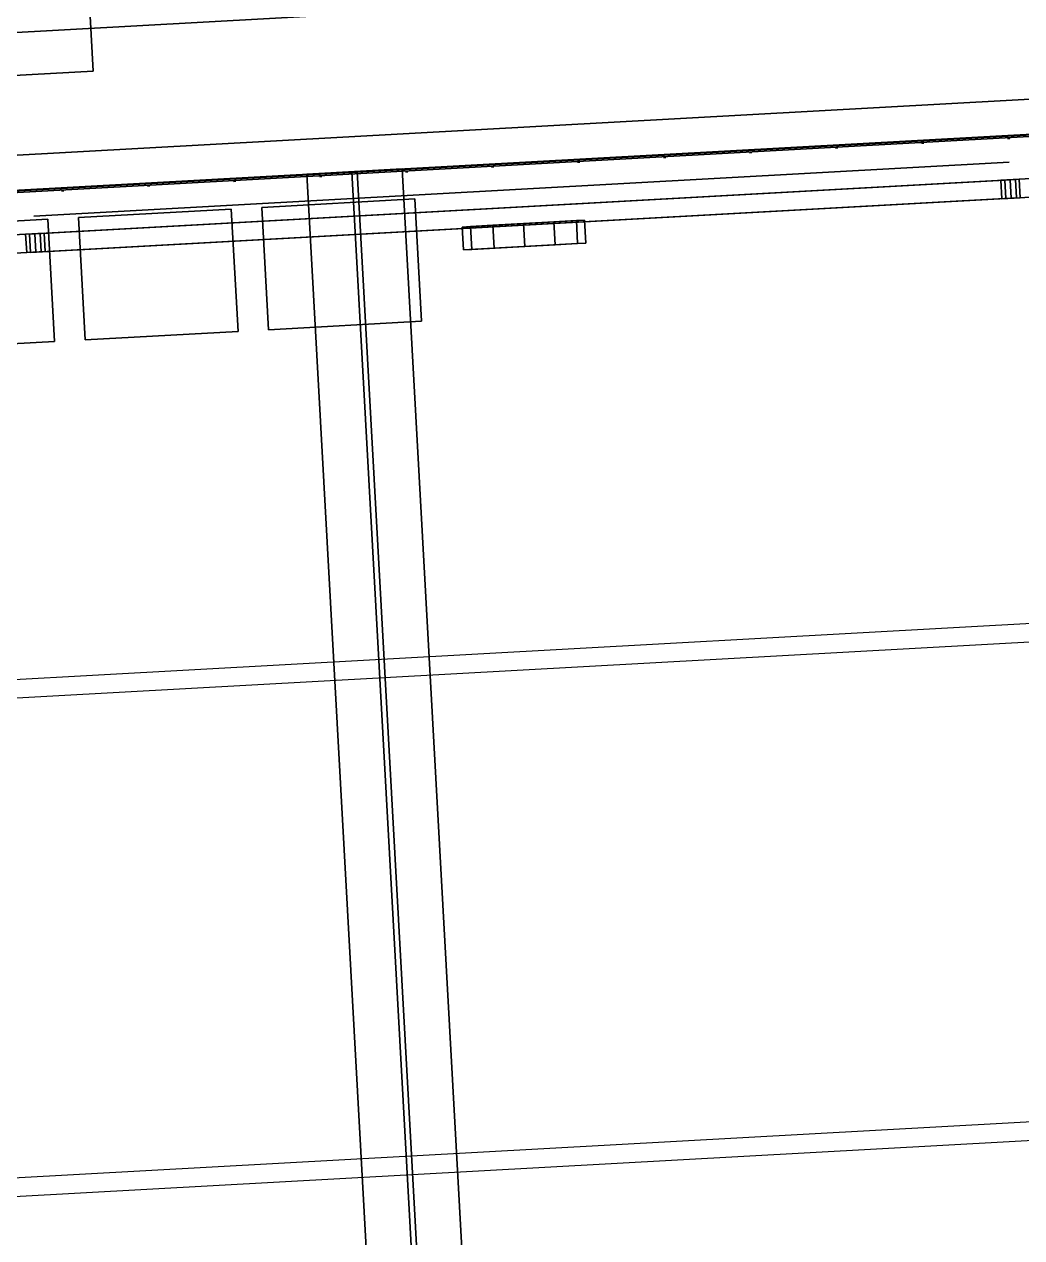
# Model space of a CAD drawing. Header units: millimetres. Extents: x -2005 to 6910, y -1718 to 7197.
# Drawn here: x 1012 to 2315, y 3895 to 5480 of the extents above; entities that cross this region are included whole.
import ezdxf

# ---------------------------------------------------------------- set-up
doc = ezdxf.new("R2010")
doc.units = ezdxf.units.MM
for name, color, linetype in [('allocated_RRU_N_2', 7, 'Continuous'), ('allocated_RRU_N_3', 7, 'Continuous'), ('allocated_RRU_N_4', 7, 'Continuous'), ('embedded_beam_6', 7, 'Continuous'), ('embedded_beam_7', 7, 'Continuous'), ('exposed_roof_member', 7, 'Continuous'), ('fourth_floor_steel_deck', 7, 'Continuous'), ('interior_brick_band_N', 7, 'Continuous'), ('interior_brick_joints_N', 7, 'Continuous'), ('roof_cable_tray', 7, 'Continuous'), ('roof_guard', 7, 'Continuous'), ('roof_parapet', 7, 'Continuous'), ('roof_slab', 7, 'Continuous'), ('S1_wall_plate', 7, 'Continuous'), ('tank_bosses_N', 7, 'Continuous'), ('tank_panels_N', 7, 'Continuous'), ('tank_ribs_N', 7, 'Continuous')]:
    doc.layers.add(name, color=color, linetype=linetype)

msp = doc.modelspace()

# ---------------------------------------------------------------- linework, layer by layer
at = {"layer": 'allocated_RRU_N_2'}
for points in [[(852.2, 5054.8, 20700), (843.4, 5214.5, 20700), (1043.1, 5225.6, 20700), (1051.9, 5065.8, 20700)], [(852.2, 5054.8, 21120), (1051.9, 5065.8, 21120), (1043.1, 5225.6, 21120), (843.4, 5214.5, 21120)], [(1043.1, 5225.6, 20700), (843.4, 5214.5, 20700), (843.4, 5214.5, 21120), (1043.1, 5225.6, 21120)], [(1051.9, 5065.8, 20700), (1043.1, 5225.6, 20700), (1043.1, 5225.6, 21120), (1051.9, 5065.8, 21120)], [(852.2, 5054.8, 20700), (1051.9, 5065.8, 20700), (1051.9, 5065.8, 21120), (852.2, 5054.8, 21120)]]:
    msp.add_3dface(points, dxfattribs=at)
at = {"layer": 'allocated_RRU_N_3'}
for points in [[(1091.9, 5068, 20700), (1083, 5227.8, 20700), (1282.7, 5238.8, 20700), (1291.6, 5079.1, 20700)], [(1091.9, 5068, 21120), (1291.6, 5079.1, 21120), (1282.7, 5238.8, 21120), (1083, 5227.8, 21120)], [(1282.7, 5238.8, 20700), (1083, 5227.8, 20700), (1083, 5227.8, 21120), (1282.7, 5238.8, 21120)], [(1291.6, 5079.1, 20700), (1282.7, 5238.8, 20700), (1282.7, 5238.8, 21120), (1291.6, 5079.1, 21120)], [(1083, 5227.8, 20700), (1091.9, 5068, 20700), (1091.9, 5068, 21120), (1083, 5227.8, 21120)], [(1091.9, 5068, 20700), (1291.6, 5079.1, 20700), (1291.6, 5079.1, 21120), (1091.9, 5068, 21120)]]:
    msp.add_3dface(points, dxfattribs=at)
at = {"layer": 'allocated_RRU_N_4'}
for points in [[(1331.5, 5081.3, 20700), (1322.7, 5241, 20700), (1522.4, 5252.1, 20700), (1531.2, 5092.3, 20700)], [(1331.5, 5081.3, 21120), (1531.2, 5092.3, 21120), (1522.4, 5252.1, 21120), (1322.7, 5241, 21120)], [(1522.4, 5252.1, 20700), (1322.7, 5241, 20700), (1322.7, 5241, 21120), (1522.4, 5252.1, 21120)], [(1531.2, 5092.3, 20700), (1522.4, 5252.1, 20700), (1522.4, 5252.1, 21120), (1531.2, 5092.3, 21120)], [(1322.7, 5241, 20700), (1331.5, 5081.3, 20700), (1331.5, 5081.3, 21120), (1322.7, 5241, 21120)], [(1331.5, 5081.3, 20700), (1531.2, 5092.3, 20700), (1531.2, 5092.3, 21120), (1331.5, 5081.3, 21120)]]:
    msp.add_3dface(points, dxfattribs=at)
at = {"layer": 'embedded_beam_6'}
msp.add_3dface([(-214.6, 3882.1, 24820), (4977.4, 4169.1, 24820), (4976.1, 4193.1, 24820), (-216, 3906, 24820)], dxfattribs=at)
at = {"layer": 'embedded_beam_7'}
msp.add_3dface([(-250.5, 4531.1, 24820), (4941.5, 4818.2, 24820), (4940.2, 4842.1, 24820), (-251.9, 4555, 24820)], dxfattribs=at)
at = {"layer": 'exposed_roof_member'}
for points in [[(1381.2, 5284.3, 24682), (1506, 5291.2, 24682), (1506, 5291.2, 24673), (1381.2, 5284.3, 24673)], [(1668.3, 92.2, 24682), (1793.1, 99.1, 24682), (1506, 5291.2, 24682), (1381.2, 5284.3, 24682)], [(1793.1, 99.1, 24673), (1668.3, 92.2, 24673), (1381.2, 5284.3, 24673), (1506, 5291.2, 24673)], [(1381.2, 5284.3, 24825), (1506, 5291.2, 24825), (1506, 5291.2, 24816), (1381.2, 5284.3, 24816)], [(1668.3, 92.2, 24825), (1793.1, 99.1, 24825), (1506, 5291.2, 24825), (1381.2, 5284.3, 24825)], [(1793.1, 99.1, 24816), (1668.3, 92.2, 24816), (1381.2, 5284.3, 24816), (1506, 5291.2, 24816)], [(1668.3, 92.2, 24673), (1668.3, 92.2, 24682), (1381.2, 5284.3, 24682), (1381.2, 5284.3, 24673)], [(1668.3, 92.2, 24816), (1668.3, 92.2, 24825), (1381.2, 5284.3, 24825), (1381.2, 5284.3, 24816)], [(1440.1, 5287.6, 24816), (1447.1, 5288, 24816), (1447.1, 5288, 24682), (1440.1, 5287.6, 24682)], [(1727.2, 95.5, 24816), (1734.2, 95.9, 24816), (1447.1, 5288, 24816), (1440.1, 5287.6, 24816)], [(1734.2, 95.9, 24682), (1727.2, 95.5, 24682), (1440.1, 5287.6, 24682), (1447.1, 5288, 24682)], [(1727.2, 95.5, 24682), (1727.2, 95.5, 24816), (1440.1, 5287.6, 24816), (1440.1, 5287.6, 24682)], [(1734.2, 95.9, 24816), (1734.2, 95.9, 24682), (1447.1, 5288, 24682), (1447.1, 5288, 24816)], [(1793.1, 99.1, 24682), (1793.1, 99.1, 24673), (1506, 5291.2, 24673), (1506, 5291.2, 24682)], [(1793.1, 99.1, 24825), (1793.1, 99.1, 24816), (1506, 5291.2, 24816), (1506, 5291.2, 24825)]]:
    msp.add_3dface(points, dxfattribs=at)
at = {"layer": 'fourth_floor_steel_deck'}
msp.add_3dface([(-193.2, 3494.7, 20725), (4998.8, 3781.7, 20725), (4905, 5479.1, 20725), (-287.1, 5192.1, 20725)], dxfattribs=at)
at = {"layer": 'interior_brick_band_N'}
msp.add_3dface([(-287, 5191.1, 24425), (4905, 5478.1, 24425), (4905, 5478.1, 24825), (-287, 5191.1, 24825)], dxfattribs=at)
at = {"layer": 'interior_brick_joints_N'}
for points in [[(-286.9, 5189.1, 24500), (4905.2, 5476.2, 24500), (4905.2, 5476.2, 24503), (-286.9, 5189.1, 24503)], [(-286.9, 5189.1, 24575), (4905.2, 5476.2, 24575), (4905.2, 5476.2, 24578), (-286.9, 5189.1, 24578)], [(-286.9, 5189.1, 24650), (4905.2, 5476.2, 24650), (4905.2, 5476.2, 24653), (-286.9, 5189.1, 24653)], [(-286.9, 5189.1, 24725), (4905.2, 5476.2, 24725), (4905.2, 5476.2, 24728), (-286.9, 5189.1, 24728)], [(-286.9, 5189.1, 24800), (4905.2, 5476.2, 24800), (4905.2, 5476.2, 24803), (-286.9, 5189.1, 24803)], [(2296.7, 5330.9, 24425), (2299.7, 5331.1, 24425), (2299.7, 5331.1, 24500), (2296.7, 5330.9, 24500)], [(2296.7, 5330.9, 24575), (2299.7, 5331.1, 24575), (2299.7, 5331.1, 24650), (2296.7, 5330.9, 24650)], [(2296.7, 5330.9, 24725), (2299.7, 5331.1, 24725), (2299.7, 5331.1, 24800), (2296.7, 5330.9, 24800)], [(1959.7, 5312.3, 24500), (1962.7, 5312.5, 24500), (1962.7, 5312.5, 24575), (1959.7, 5312.3, 24575)], [(1959.7, 5312.3, 24650), (1962.7, 5312.5, 24650), (1962.7, 5312.5, 24725), (1959.7, 5312.3, 24725)], [(1959.7, 5312.3, 24800), (1962.7, 5312.5, 24800), (1962.7, 5312.5, 24825), (1959.7, 5312.3, 24825)], [(2072, 5318.5, 24425), (2075, 5318.7, 24425), (2075, 5318.7, 24500), (2072, 5318.5, 24500)], [(2072, 5318.5, 24575), (2075, 5318.7, 24575), (2075, 5318.7, 24650), (2072, 5318.5, 24650)], [(2072, 5318.5, 24725), (2075, 5318.7, 24725), (2075, 5318.7, 24800), (2072, 5318.5, 24800)], [(2184.4, 5324.7, 24500), (2187.4, 5324.9, 24500), (2187.4, 5324.9, 24575), (2184.4, 5324.7, 24575)], [(2184.4, 5324.7, 24650), (2187.4, 5324.9, 24650), (2187.4, 5324.9, 24725), (2184.4, 5324.7, 24725)], [(2184.4, 5324.7, 24800), (2187.4, 5324.9, 24800), (2187.4, 5324.9, 24825), (2184.4, 5324.7, 24825)], [(1622.7, 5293.7, 24425), (1625.7, 5293.8, 24425), (1625.7, 5293.8, 24500), (1622.7, 5293.7, 24500)], [(1622.7, 5293.7, 24575), (1625.7, 5293.8, 24575), (1625.7, 5293.8, 24650), (1622.7, 5293.7, 24650)], [(1622.7, 5293.7, 24725), (1625.7, 5293.8, 24725), (1625.7, 5293.8, 24800), (1622.7, 5293.7, 24800)], [(1735.1, 5299.9, 24500), (1738, 5300, 24500), (1738, 5300, 24575), (1735.1, 5299.9, 24575)], [(1735.1, 5299.9, 24650), (1738, 5300, 24650), (1738, 5300, 24725), (1735.1, 5299.9, 24725)], [(1735.1, 5299.9, 24800), (1738, 5300, 24800), (1738, 5300, 24825), (1735.1, 5299.9, 24825)], [(1847.4, 5306.1, 24425), (1850.4, 5306.2, 24425), (1850.4, 5306.2, 24500), (1847.4, 5306.1, 24500)], [(1847.4, 5306.1, 24575), (1850.4, 5306.2, 24575), (1850.4, 5306.2, 24650), (1847.4, 5306.1, 24650)], [(1847.4, 5306.1, 24725), (1850.4, 5306.2, 24725), (1850.4, 5306.2, 24800), (1847.4, 5306.1, 24800)], [(1398.1, 5281.2, 24425), (1401.1, 5281.4, 24425), (1401.1, 5281.4, 24500), (1398.1, 5281.2, 24500)], [(1398.1, 5281.2, 24575), (1401.1, 5281.4, 24575), (1401.1, 5281.4, 24650), (1398.1, 5281.2, 24650)], [(1398.1, 5281.2, 24725), (1401.1, 5281.4, 24725), (1401.1, 5281.4, 24800), (1398.1, 5281.2, 24800)], [(1510.4, 5287.4, 24500), (1513.4, 5287.6, 24500), (1513.4, 5287.6, 24575), (1510.4, 5287.4, 24575)], [(1510.4, 5287.4, 24650), (1513.4, 5287.6, 24650), (1513.4, 5287.6, 24725), (1510.4, 5287.4, 24725)], [(1510.4, 5287.4, 24800), (1513.4, 5287.6, 24800), (1513.4, 5287.6, 24825), (1510.4, 5287.4, 24825)], [(1061.1, 5262.6, 24500), (1064.1, 5262.8, 24500), (1064.1, 5262.8, 24575), (1061.1, 5262.6, 24575)], [(1061.1, 5262.6, 24650), (1064.1, 5262.8, 24650), (1064.1, 5262.8, 24725), (1061.1, 5262.6, 24725)], [(1061.1, 5262.6, 24800), (1064.1, 5262.8, 24800), (1064.1, 5262.8, 24825), (1061.1, 5262.6, 24825)], [(1173.4, 5268.8, 24425), (1176.4, 5269, 24425), (1176.4, 5269, 24500), (1173.4, 5268.8, 24500)], [(1173.4, 5268.8, 24575), (1176.4, 5269, 24575), (1176.4, 5269, 24650), (1173.4, 5268.8, 24650)], [(1173.4, 5268.8, 24725), (1176.4, 5269, 24725), (1176.4, 5269, 24800), (1173.4, 5268.8, 24800)], [(1285.7, 5275, 24500), (1288.7, 5275.2, 24500), (1288.7, 5275.2, 24575), (1285.7, 5275, 24575)], [(1285.7, 5275, 24650), (1288.7, 5275.2, 24650), (1288.7, 5275.2, 24725), (1285.7, 5275, 24725)], [(1285.7, 5275, 24800), (1288.7, 5275.2, 24800), (1288.7, 5275.2, 24825), (1285.7, 5275, 24825)]]:
    msp.add_3dface(points, dxfattribs=at)
at = {"layer": 'roof_cable_tray'}
for points in [[(5028.3, 5532, 25137.5), (5019.4, 5691.8, 25137.5), (-424.3, 5390.8, 25137.5), (-415.4, 5231, 25137.5)], [(5019.4, 5691.8, 25137.5), (5019.4, 5691.8, 25062.5), (-424.3, 5390.8, 25062.5), (-424.3, 5390.8, 25137.5)], [(5019.4, 5691.8, 25062.5), (5028.3, 5532, 25062.5), (-415.4, 5231, 25062.5), (-424.3, 5390.8, 25062.5)], [(5028.3, 5532, 25062.5), (5028.3, 5532, 25137.5), (-415.4, 5231, 25137.5), (-415.4, 5231, 25062.5)]]:
    msp.add_3dface(points, dxfattribs=at)
at = {"layer": 'roof_guard'}
for points in [[(5187.6, 5801.4, 25081), (5188.3, 5789.1, 25081), (-602.8, 5468.9, 25081), (-603.5, 5481.2, 25081)], [(5188.3, 5789.1, 25119), (5187.6, 5801.4, 25119), (-603.5, 5481.2, 25119), (-602.8, 5468.9, 25119)], [(5187.6, 5801.4, 26031), (5188.3, 5789.1, 26031), (-602.8, 5468.9, 26031), (-603.5, 5481.2, 26031)], [(5188.3, 5789.1, 26069), (5187.6, 5801.4, 26069), (-603.5, 5481.2, 26069), (-602.8, 5468.9, 26069)], [(5188.3, 5789.1, 25081), (5188.9, 5779.1, 25088.2), (-602.3, 5458.9, 25088.2), (-602.8, 5468.9, 25081)], [(5188.9, 5779.1, 25111.8), (5188.3, 5789.1, 25119), (-602.8, 5468.9, 25119), (-602.3, 5458.9, 25111.8)], [(5188.3, 5789.1, 26031), (5188.9, 5779.1, 26038.2), (-602.3, 5458.9, 26038.2), (-602.8, 5468.9, 26031)], [(5188.9, 5779.1, 26061.8), (5188.3, 5789.1, 26069), (-602.8, 5468.9, 26069), (-602.3, 5458.9, 26061.8)], [(5188.9, 5779.1, 25088.2), (5189.1, 5775.3, 25100), (-602.1, 5455.1, 25100), (-602.3, 5458.9, 25088.2)], [(5189.1, 5775.3, 25100), (5188.9, 5779.1, 25111.8), (-602.3, 5458.9, 25111.8), (-602.1, 5455.1, 25100)], [(5188.9, 5779.1, 26038.2), (5189.1, 5775.3, 26050), (-602.1, 5455.1, 26050), (-602.3, 5458.9, 26038.2)], [(5189.1, 5775.3, 26050), (5188.9, 5779.1, 26061.8), (-602.3, 5458.9, 26061.8), (-602.1, 5455.1, 26050)]]:
    msp.add_3dface(points, dxfattribs=at)
at = {"layer": 'roof_parapet'}
for points in [[(-936.1, 5156.2, 25000), (-972, 5805.2, 25000), (5518.1, 6164, 25000), (5554, 5515, 25000)], [(-936.1, 5156.2, 25550), (5554, 5515, 25550), (5518.1, 6164, 25550), (-972, 5805.2, 25550)], [(-936.1, 5156.2, 25000), (5554, 5515, 25000), (5554, 5515, 25550), (-936.1, 5156.2, 25550)]]:
    msp.add_3dface(points, dxfattribs=at)
at = {"layer": 'roof_slab'}
for points in [[(-176.7, 3195.1, 24825), (-287.1, 5192.1, 24825), (4905, 5479.1, 24825), (5015.4, 3482.2, 24825)], [(-176.7, 3195.1, 25000), (5015.4, 3482.2, 25000), (4905, 5479.1, 25000), (-287.1, 5192.1, 25000)], [(4905, 5479.1, 24825), (-287.1, 5192.1, 24825), (-287.1, 5192.1, 25000), (4905, 5479.1, 25000)]]:
    msp.add_3dface(points, dxfattribs=at)
at = {"layer": 'S1_wall_plate'}
for points in [[(902.8, 5408.1, 22200), (891.8, 5607.8, 22200), (1091.5, 5618.8, 22200), (1102.5, 5419.1, 22200)], [(902.8, 5408.1, 22230), (1102.5, 5419.1, 22230), (1091.5, 5618.8, 22230), (891.8, 5607.8, 22230)], [(902.8, 5408.1, 23900), (891.8, 5607.8, 23900), (1091.5, 5618.8, 23900), (1102.5, 5419.1, 23900)], [(902.8, 5408.1, 23930), (1102.5, 5419.1, 23930), (1091.5, 5618.8, 23930), (891.8, 5607.8, 23930)], [(1102.5, 5419.1, 22200), (1091.5, 5618.8, 22200), (1091.5, 5618.8, 22230), (1102.5, 5419.1, 22230)], [(1102.5, 5419.1, 23900), (1091.5, 5618.8, 23900), (1091.5, 5618.8, 23930), (1102.5, 5419.1, 23930)], [(902.8, 5408.1, 22200), (1102.5, 5419.1, 22200), (1102.5, 5419.1, 22230), (902.8, 5408.1, 22230)], [(902.8, 5408.1, 23900), (1102.5, 5419.1, 23900), (1102.5, 5419.1, 23930), (902.8, 5408.1, 23930)]]:
    msp.add_3dface(points, dxfattribs=at)
at = {"layer": 'tank_bosses_N'}
for points in [[(1744.2, 5224.3, 21187.5), (1595.2, 5216, 21147.5), (1584.5, 5215.4, 21187.5)], [(1744.2, 5224.3, 21187.5), (1584.5, 5215.4, 21187.5), (1595.2, 5216, 21227.5)], [(1744.2, 5224.3, 22112.5), (1595.2, 5216, 22072.5), (1584.5, 5215.4, 22112.5)], [(1744.2, 5224.3, 22112.5), (1584.5, 5215.4, 22112.5), (1595.2, 5216, 22152.5)], [(1744.2, 5224.3, 23037.5), (1595.2, 5216, 22997.5), (1584.5, 5215.4, 23037.5)], [(1744.2, 5224.3, 23037.5), (1584.5, 5215.4, 23037.5), (1595.2, 5216, 23077.5)], [(1744.2, 5224.3, 23962.5), (1595.2, 5216, 23922.5), (1584.5, 5215.4, 23962.5)], [(1744.2, 5224.3, 23962.5), (1584.5, 5215.4, 23962.5), (1595.2, 5216, 24002.5)], [(1596.8, 5186.1, 21147.5), (1586.1, 5185.5, 21187.5), (1584.5, 5215.4, 21187.5), (1595.2, 5216, 21147.5)], [(1586.1, 5185.5, 21187.5), (1596.8, 5186.1, 21227.5), (1595.2, 5216, 21227.5), (1584.5, 5215.4, 21187.5)], [(1596.8, 5186.1, 22072.5), (1586.1, 5185.5, 22112.5), (1584.5, 5215.4, 22112.5), (1595.2, 5216, 22072.5)], [(1586.1, 5185.5, 22112.5), (1596.8, 5186.1, 22152.5), (1595.2, 5216, 22152.5), (1584.5, 5215.4, 22112.5)], [(1596.8, 5186.1, 22997.5), (1586.1, 5185.5, 23037.5), (1584.5, 5215.4, 23037.5), (1595.2, 5216, 22997.5)], [(1586.1, 5185.5, 23037.5), (1596.8, 5186.1, 23077.5), (1595.2, 5216, 23077.5), (1584.5, 5215.4, 23037.5)], [(1596.8, 5186.1, 23922.5), (1586.1, 5185.5, 23962.5), (1584.5, 5215.4, 23962.5), (1595.2, 5216, 23922.5)], [(1586.1, 5185.5, 23962.5), (1596.8, 5186.1, 24002.5), (1595.2, 5216, 24002.5), (1584.5, 5215.4, 23962.5)], [(1744.2, 5224.3, 21187.5), (1624.4, 5217.6, 21118.2), (1595.2, 5216, 21147.5)], [(1744.2, 5224.3, 21187.5), (1595.2, 5216, 21227.5), (1624.4, 5217.6, 21256.8)], [(1744.2, 5224.3, 22112.5), (1624.4, 5217.6, 22043.2), (1595.2, 5216, 22072.5)], [(1744.2, 5224.3, 22112.5), (1595.2, 5216, 22152.5), (1624.4, 5217.6, 22181.8)], [(1744.2, 5224.3, 23037.5), (1624.4, 5217.6, 22968.2), (1595.2, 5216, 22997.5)], [(1744.2, 5224.3, 23037.5), (1595.2, 5216, 23077.5), (1624.4, 5217.6, 23106.8)], [(1744.2, 5224.3, 23962.5), (1624.4, 5217.6, 23893.2), (1595.2, 5216, 23922.5)], [(1744.2, 5224.3, 23962.5), (1595.2, 5216, 24002.5), (1624.4, 5217.6, 24031.8)], [(1626.1, 5187.7, 21118.2), (1596.8, 5186.1, 21147.5), (1595.2, 5216, 21147.5), (1624.4, 5217.6, 21118.2)], [(1596.8, 5186.1, 21227.5), (1626.1, 5187.7, 21256.8), (1624.4, 5217.6, 21256.8), (1595.2, 5216, 21227.5)], [(1626.1, 5187.7, 22043.2), (1596.8, 5186.1, 22072.5), (1595.2, 5216, 22072.5), (1624.4, 5217.6, 22043.2)], [(1596.8, 5186.1, 22152.5), (1626.1, 5187.7, 22181.8), (1624.4, 5217.6, 22181.8), (1595.2, 5216, 22152.5)], [(1626.1, 5187.7, 22968.2), (1596.8, 5186.1, 22997.5), (1595.2, 5216, 22997.5), (1624.4, 5217.6, 22968.2)], [(1596.8, 5186.1, 23077.5), (1626.1, 5187.7, 23106.8), (1624.4, 5217.6, 23106.8), (1595.2, 5216, 23077.5)], [(1626.1, 5187.7, 23893.2), (1596.8, 5186.1, 23922.5), (1595.2, 5216, 23922.5), (1624.4, 5217.6, 23893.2)], [(1596.8, 5186.1, 24002.5), (1626.1, 5187.7, 24031.8), (1624.4, 5217.6, 24031.8), (1595.2, 5216, 24002.5)], [(1744.2, 5224.3, 21187.5), (1664.4, 5219.8, 21107.5), (1624.4, 5217.6, 21118.2)], [(1744.2, 5224.3, 21187.5), (1624.4, 5217.6, 21256.8), (1664.4, 5219.8, 21267.5)], [(1744.2, 5224.3, 22112.5), (1664.4, 5219.8, 22032.5), (1624.4, 5217.6, 22043.2)], [(1744.2, 5224.3, 22112.5), (1624.4, 5217.6, 22181.8), (1664.4, 5219.8, 22192.5)], [(1744.2, 5224.3, 23037.5), (1664.4, 5219.8, 22957.5), (1624.4, 5217.6, 22968.2)], [(1744.2, 5224.3, 23037.5), (1624.4, 5217.6, 23106.8), (1664.4, 5219.8, 23117.5)], [(1744.2, 5224.3, 23962.5), (1664.4, 5219.8, 23882.5), (1624.4, 5217.6, 23893.2)], [(1744.2, 5224.3, 23962.5), (1624.4, 5217.6, 24031.8), (1664.4, 5219.8, 24042.5)], [(1666, 5189.9, 21107.5), (1626.1, 5187.7, 21118.2), (1624.4, 5217.6, 21118.2), (1664.4, 5219.8, 21107.5)], [(1626.1, 5187.7, 21256.8), (1666, 5189.9, 21267.5), (1664.4, 5219.8, 21267.5), (1624.4, 5217.6, 21256.8)], [(1666, 5189.9, 22032.5), (1626.1, 5187.7, 22043.2), (1624.4, 5217.6, 22043.2), (1664.4, 5219.8, 22032.5)], [(1626.1, 5187.7, 22181.8), (1666, 5189.9, 22192.5), (1664.4, 5219.8, 22192.5), (1624.4, 5217.6, 22181.8)], [(1666, 5189.9, 22957.5), (1626.1, 5187.7, 22968.2), (1624.4, 5217.6, 22968.2), (1664.4, 5219.8, 22957.5)], [(1626.1, 5187.7, 23106.8), (1666, 5189.9, 23117.5), (1664.4, 5219.8, 23117.5), (1624.4, 5217.6, 23106.8)], [(1666, 5189.9, 23882.5), (1626.1, 5187.7, 23893.2), (1624.4, 5217.6, 23893.2), (1664.4, 5219.8, 23882.5)], [(1626.1, 5187.7, 24031.8), (1666, 5189.9, 24042.5), (1664.4, 5219.8, 24042.5), (1624.4, 5217.6, 24031.8)], [(1744.2, 5224.3, 21187.5), (1704.3, 5222.1, 21118.2), (1664.4, 5219.8, 21107.5)], [(1744.2, 5224.3, 21187.5), (1664.4, 5219.8, 21267.5), (1704.3, 5222.1, 21256.8)], [(1744.2, 5224.3, 22112.5), (1704.3, 5222.1, 22043.2), (1664.4, 5219.8, 22032.5)], [(1744.2, 5224.3, 22112.5), (1664.4, 5219.8, 22192.5), (1704.3, 5222.1, 22181.8)], [(1744.2, 5224.3, 23037.5), (1704.3, 5222.1, 22968.2), (1664.4, 5219.8, 22957.5)], [(1744.2, 5224.3, 23037.5), (1664.4, 5219.8, 23117.5), (1704.3, 5222.1, 23106.8)], [(1744.2, 5224.3, 23962.5), (1704.3, 5222.1, 23893.2), (1664.4, 5219.8, 23882.5)], [(1744.2, 5224.3, 23962.5), (1664.4, 5219.8, 24042.5), (1704.3, 5222.1, 24031.8)], [(1706, 5192.1, 21118.2), (1666, 5189.9, 21107.5), (1664.4, 5219.8, 21107.5), (1704.3, 5222.1, 21118.2)], [(1666, 5189.9, 21267.5), (1706, 5192.1, 21256.8), (1704.3, 5222.1, 21256.8), (1664.4, 5219.8, 21267.5)], [(1706, 5192.1, 22043.2), (1666, 5189.9, 22032.5), (1664.4, 5219.8, 22032.5), (1704.3, 5222.1, 22043.2)], [(1666, 5189.9, 22192.5), (1706, 5192.1, 22181.8), (1704.3, 5222.1, 22181.8), (1664.4, 5219.8, 22192.5)], [(1706, 5192.1, 22968.2), (1666, 5189.9, 22957.5), (1664.4, 5219.8, 22957.5), (1704.3, 5222.1, 22968.2)], [(1666, 5189.9, 23117.5), (1706, 5192.1, 23106.8), (1704.3, 5222.1, 23106.8), (1664.4, 5219.8, 23117.5)], [(1706, 5192.1, 23893.2), (1666, 5189.9, 23882.5), (1664.4, 5219.8, 23882.5), (1704.3, 5222.1, 23893.2)], [(1666, 5189.9, 24042.5), (1706, 5192.1, 24031.8), (1704.3, 5222.1, 24031.8), (1664.4, 5219.8, 24042.5)], [(1744.2, 5224.3, 21187.5), (1733.5, 5223.7, 21147.5), (1704.3, 5222.1, 21118.2)], [(1744.2, 5224.3, 21187.5), (1704.3, 5222.1, 21256.8), (1733.5, 5223.7, 21227.5)], [(1744.2, 5224.3, 22112.5), (1733.5, 5223.7, 22072.5), (1704.3, 5222.1, 22043.2)], [(1744.2, 5224.3, 22112.5), (1704.3, 5222.1, 22181.8), (1733.5, 5223.7, 22152.5)], [(1744.2, 5224.3, 23037.5), (1733.5, 5223.7, 22997.5), (1704.3, 5222.1, 22968.2)], [(1744.2, 5224.3, 23037.5), (1704.3, 5222.1, 23106.8), (1733.5, 5223.7, 23077.5)], [(1744.2, 5224.3, 23962.5), (1733.5, 5223.7, 23922.5), (1704.3, 5222.1, 23893.2)], [(1744.2, 5224.3, 23962.5), (1704.3, 5222.1, 24031.8), (1733.5, 5223.7, 24002.5)], [(1735.2, 5193.7, 21147.5), (1706, 5192.1, 21118.2), (1704.3, 5222.1, 21118.2), (1733.5, 5223.7, 21147.5)], [(1706, 5192.1, 21256.8), (1735.2, 5193.7, 21227.5), (1733.5, 5223.7, 21227.5), (1704.3, 5222.1, 21256.8)], [(1735.2, 5193.7, 22072.5), (1706, 5192.1, 22043.2), (1704.3, 5222.1, 22043.2), (1733.5, 5223.7, 22072.5)], [(1706, 5192.1, 22181.8), (1735.2, 5193.7, 22152.5), (1733.5, 5223.7, 22152.5), (1704.3, 5222.1, 22181.8)], [(1735.2, 5193.7, 22997.5), (1706, 5192.1, 22968.2), (1704.3, 5222.1, 22968.2), (1733.5, 5223.7, 22997.5)], [(1706, 5192.1, 23106.8), (1735.2, 5193.7, 23077.5), (1733.5, 5223.7, 23077.5), (1704.3, 5222.1, 23106.8)], [(1735.2, 5193.7, 23922.5), (1706, 5192.1, 23893.2), (1704.3, 5222.1, 23893.2), (1733.5, 5223.7, 23922.5)], [(1706, 5192.1, 24031.8), (1735.2, 5193.7, 24002.5), (1733.5, 5223.7, 24002.5), (1704.3, 5222.1, 24031.8)], [(1745.9, 5194.3, 21187.5), (1735.2, 5193.7, 21147.5), (1733.5, 5223.7, 21147.5), (1744.2, 5224.3, 21187.5)], [(1735.2, 5193.7, 21227.5), (1745.9, 5194.3, 21187.5), (1744.2, 5224.3, 21187.5), (1733.5, 5223.7, 21227.5)], [(1745.9, 5194.3, 22112.5), (1735.2, 5193.7, 22072.5), (1733.5, 5223.7, 22072.5), (1744.2, 5224.3, 22112.5)], [(1735.2, 5193.7, 22152.5), (1745.9, 5194.3, 22112.5), (1744.2, 5224.3, 22112.5), (1733.5, 5223.7, 22152.5)], [(1745.9, 5194.3, 23037.5), (1735.2, 5193.7, 22997.5), (1733.5, 5223.7, 22997.5), (1744.2, 5224.3, 23037.5)], [(1735.2, 5193.7, 23077.5), (1745.9, 5194.3, 23037.5), (1744.2, 5224.3, 23037.5), (1733.5, 5223.7, 23077.5)], [(1745.9, 5194.3, 23962.5), (1735.2, 5193.7, 23922.5), (1733.5, 5223.7, 23922.5), (1744.2, 5224.3, 23962.5)], [(1735.2, 5193.7, 24002.5), (1745.9, 5194.3, 23962.5), (1744.2, 5224.3, 23962.5), (1733.5, 5223.7, 24002.5)], [(1735.2, 5193.7, 21227.5), (1596.8, 5186.1, 21227.5), (1586.1, 5185.5, 21187.5)], [(1735.2, 5193.7, 21227.5), (1586.1, 5185.5, 21187.5), (1596.8, 5186.1, 21147.5)], [(1735.2, 5193.7, 22152.5), (1596.8, 5186.1, 22152.5), (1586.1, 5185.5, 22112.5)], [(1735.2, 5193.7, 22152.5), (1586.1, 5185.5, 22112.5), (1596.8, 5186.1, 22072.5)], [(1735.2, 5193.7, 23077.5), (1596.8, 5186.1, 23077.5), (1586.1, 5185.5, 23037.5)], [(1735.2, 5193.7, 23077.5), (1586.1, 5185.5, 23037.5), (1596.8, 5186.1, 22997.5)], [(1735.2, 5193.7, 24002.5), (1596.8, 5186.1, 24002.5), (1586.1, 5185.5, 23962.5)], [(1735.2, 5193.7, 24002.5), (1586.1, 5185.5, 23962.5), (1596.8, 5186.1, 23922.5)], [(1735.2, 5193.7, 21227.5), (1626.1, 5187.7, 21256.8), (1596.8, 5186.1, 21227.5)], [(1735.2, 5193.7, 21227.5), (1596.8, 5186.1, 21147.5), (1626.1, 5187.7, 21118.2)], [(1735.2, 5193.7, 22152.5), (1626.1, 5187.7, 22181.8), (1596.8, 5186.1, 22152.5)], [(1735.2, 5193.7, 22152.5), (1596.8, 5186.1, 22072.5), (1626.1, 5187.7, 22043.2)], [(1735.2, 5193.7, 23077.5), (1626.1, 5187.7, 23106.8), (1596.8, 5186.1, 23077.5)], [(1735.2, 5193.7, 23077.5), (1596.8, 5186.1, 22997.5), (1626.1, 5187.7, 22968.2)], [(1735.2, 5193.7, 24002.5), (1626.1, 5187.7, 24031.8), (1596.8, 5186.1, 24002.5)], [(1735.2, 5193.7, 24002.5), (1596.8, 5186.1, 23922.5), (1626.1, 5187.7, 23893.2)], [(1735.2, 5193.7, 21227.5), (1666, 5189.9, 21267.5), (1626.1, 5187.7, 21256.8)], [(1735.2, 5193.7, 21227.5), (1626.1, 5187.7, 21118.2), (1666, 5189.9, 21107.5)], [(1735.2, 5193.7, 22152.5), (1666, 5189.9, 22192.5), (1626.1, 5187.7, 22181.8)], [(1735.2, 5193.7, 22152.5), (1626.1, 5187.7, 22043.2), (1666, 5189.9, 22032.5)], [(1735.2, 5193.7, 23077.5), (1666, 5189.9, 23117.5), (1626.1, 5187.7, 23106.8)], [(1735.2, 5193.7, 23077.5), (1626.1, 5187.7, 22968.2), (1666, 5189.9, 22957.5)], [(1735.2, 5193.7, 24002.5), (1666, 5189.9, 24042.5), (1626.1, 5187.7, 24031.8)], [(1735.2, 5193.7, 24002.5), (1626.1, 5187.7, 23893.2), (1666, 5189.9, 23882.5)], [(1735.2, 5193.7, 21227.5), (1706, 5192.1, 21256.8), (1666, 5189.9, 21267.5)], [(1735.2, 5193.7, 21227.5), (1666, 5189.9, 21107.5), (1706, 5192.1, 21118.2)], [(1735.2, 5193.7, 22152.5), (1706, 5192.1, 22181.8), (1666, 5189.9, 22192.5)], [(1735.2, 5193.7, 22152.5), (1666, 5189.9, 22032.5), (1706, 5192.1, 22043.2)], [(1735.2, 5193.7, 23077.5), (1706, 5192.1, 23106.8), (1666, 5189.9, 23117.5)], [(1735.2, 5193.7, 23077.5), (1666, 5189.9, 22957.5), (1706, 5192.1, 22968.2)], [(1735.2, 5193.7, 24002.5), (1706, 5192.1, 24031.8), (1666, 5189.9, 24042.5)], [(1735.2, 5193.7, 24002.5), (1666, 5189.9, 23882.5), (1706, 5192.1, 23893.2)], [(1735.2, 5193.7, 21227.5), (1706, 5192.1, 21118.2), (1735.2, 5193.7, 21147.5)], [(1735.2, 5193.7, 22152.5), (1706, 5192.1, 22043.2), (1735.2, 5193.7, 22072.5)], [(1735.2, 5193.7, 23077.5), (1706, 5192.1, 22968.2), (1735.2, 5193.7, 22997.5)], [(1735.2, 5193.7, 24002.5), (1706, 5192.1, 23893.2), (1735.2, 5193.7, 23922.5)], [(1735.2, 5193.7, 21227.5), (1735.2, 5193.7, 21147.5), (1745.9, 5194.3, 21187.5)], [(1735.2, 5193.7, 22152.5), (1735.2, 5193.7, 22072.5), (1745.9, 5194.3, 22112.5)], [(1735.2, 5193.7, 23077.5), (1735.2, 5193.7, 22997.5), (1745.9, 5194.3, 23037.5)], [(1735.2, 5193.7, 24002.5), (1735.2, 5193.7, 23922.5), (1745.9, 5194.3, 23962.5)]]:
    msp.add_3dface(points, dxfattribs=at)
at = {"layer": 'tank_panels_N'}
for points in [[(2298.9, 5300, 20737), (1024.9, 5229.6, 20737), (1024.9, 5229.6, 21638), (2298.9, 5300, 21638)], [(2298.9, 5300, 21662), (1024.9, 5229.6, 21662), (1024.9, 5229.6, 22563), (2298.9, 5300, 22563)], [(2298.9, 5300, 22587), (1024.9, 5229.6, 22587), (1024.9, 5229.6, 23488), (2298.9, 5300, 23488)], [(2298.9, 5300, 23512), (1024.9, 5229.6, 23512), (1024.9, 5229.6, 24413), (2298.9, 5300, 24413)]]:
    msp.add_3dface(points, dxfattribs=at)
at = {"layer": 'tank_ribs_N'}
for points in [[(2307.1, 5277.4, 20746.8), (2293.3, 5276.7, 20727.2), (1019.2, 5206.2, 21628.2), (1033, 5207, 21647.8)], [(2293.3, 5276.7, 21647.8), (2307.1, 5277.4, 21628.2), (1033, 5207, 20727.2), (1019.2, 5206.2, 20746.8)], [(2307.1, 5277.4, 21671.8), (2293.3, 5276.7, 21652.2), (1019.2, 5206.2, 22553.2), (1033, 5207, 22572.8)], [(2293.3, 5276.7, 22572.8), (2307.1, 5277.4, 22553.2), (1033, 5207, 21652.2), (1019.2, 5206.2, 21671.8)], [(2307.1, 5277.4, 22596.8), (2293.3, 5276.7, 22577.2), (1019.2, 5206.2, 23478.2), (1033, 5207, 23497.8)], [(2293.3, 5276.7, 23497.8), (2307.1, 5277.4, 23478.2), (1033, 5207, 22577.2), (1019.2, 5206.2, 22596.8)], [(2307.1, 5277.4, 23521.8), (2293.3, 5276.7, 23502.2), (1019.2, 5206.2, 24403.2), (1033, 5207, 24422.8)], [(2293.3, 5276.7, 24422.8), (2307.1, 5277.4, 24403.2), (1033, 5207, 23502.2), (1019.2, 5206.2, 23521.8)], [(2308.4, 5253.5, 20746.8), (2307.1, 5277.4, 20746.8), (1033, 5207, 21647.8), (1034.4, 5183, 21647.8)], [(2307.1, 5277.4, 21628.2), (2308.4, 5253.5, 21628.2), (1034.4, 5183, 20727.2), (1033, 5207, 20727.2)], [(2308.4, 5253.5, 21671.8), (2307.1, 5277.4, 21671.8), (1033, 5207, 22572.8), (1034.4, 5183, 22572.8)], [(2307.1, 5277.4, 22553.2), (2308.4, 5253.5, 22553.2), (1034.4, 5183, 21652.2), (1033, 5207, 21652.2)], [(2308.4, 5253.5, 22596.8), (2307.1, 5277.4, 22596.8), (1033, 5207, 23497.8), (1034.4, 5183, 23497.8)], [(2307.1, 5277.4, 23478.2), (2308.4, 5253.5, 23478.2), (1034.4, 5183, 22577.2), (1033, 5207, 22577.2)], [(2308.4, 5253.5, 23521.8), (2307.1, 5277.4, 23521.8), (1033, 5207, 24422.8), (1034.4, 5183, 24422.8)], [(2307.1, 5277.4, 24403.2), (2308.4, 5253.5, 24403.2), (1034.4, 5183, 23502.2), (1033, 5207, 23502.2)], [(2288.2, 5276.4, 21638), (2289.5, 5252.4, 21638), (2313.5, 5253.7, 21638), (2312.2, 5277.7, 21638)], [(2288.2, 5276.4, 20737), (2312.2, 5277.7, 20737), (2313.5, 5253.7, 20737), (2289.5, 5252.4, 20737)], [(2288.2, 5276.4, 21638), (2312.2, 5277.7, 21638), (2312.2, 5277.7, 20737), (2288.2, 5276.4, 20737)], [(2288.2, 5276.4, 22563), (2289.5, 5252.4, 22563), (2313.5, 5253.7, 22563), (2312.2, 5277.7, 22563)], [(2288.2, 5276.4, 21662), (2312.2, 5277.7, 21662), (2313.5, 5253.7, 21662), (2289.5, 5252.4, 21662)], [(2288.2, 5276.4, 22563), (2312.2, 5277.7, 22563), (2312.2, 5277.7, 21662), (2288.2, 5276.4, 21662)], [(2288.2, 5276.4, 23488), (2289.5, 5252.4, 23488), (2313.5, 5253.7, 23488), (2312.2, 5277.7, 23488)], [(2288.2, 5276.4, 22587), (2312.2, 5277.7, 22587), (2313.5, 5253.7, 22587), (2289.5, 5252.4, 22587)], [(2288.2, 5276.4, 23488), (2312.2, 5277.7, 23488), (2312.2, 5277.7, 22587), (2288.2, 5276.4, 22587)], [(2288.2, 5276.4, 24413), (2289.5, 5252.4, 24413), (2313.5, 5253.7, 24413), (2312.2, 5277.7, 24413)], [(2288.2, 5276.4, 23512), (2312.2, 5277.7, 23512), (2313.5, 5253.7, 23512), (2289.5, 5252.4, 23512)], [(2288.2, 5276.4, 24413), (2312.2, 5277.7, 24413), (2312.2, 5277.7, 23512), (2288.2, 5276.4, 23512)], [(2308.4, 5253.5, 20746.8), (2294.6, 5252.7, 20727.2), (2293.3, 5276.7, 20727.2), (2307.1, 5277.4, 20746.8)], [(2294.6, 5252.7, 21647.8), (2308.4, 5253.5, 21628.2), (2307.1, 5277.4, 21628.2), (2293.3, 5276.7, 21647.8)], [(2308.4, 5253.5, 21671.8), (2294.6, 5252.7, 21652.2), (2293.3, 5276.7, 21652.2), (2307.1, 5277.4, 21671.8)], [(2294.6, 5252.7, 22572.8), (2308.4, 5253.5, 22553.2), (2307.1, 5277.4, 22553.2), (2293.3, 5276.7, 22572.8)], [(2308.4, 5253.5, 22596.8), (2294.6, 5252.7, 22577.2), (2293.3, 5276.7, 22577.2), (2307.1, 5277.4, 22596.8)], [(2294.6, 5252.7, 23497.8), (2308.4, 5253.5, 23478.2), (2307.1, 5277.4, 23478.2), (2293.3, 5276.7, 23497.8)], [(2308.4, 5253.5, 23521.8), (2294.6, 5252.7, 23502.2), (2293.3, 5276.7, 23502.2), (2307.1, 5277.4, 23521.8)], [(2294.6, 5252.7, 24422.8), (2308.4, 5253.5, 24403.2), (2307.1, 5277.4, 24403.2), (2293.3, 5276.7, 24422.8)], [(2313.5, 5253.7, 20737), (2312.2, 5277.7, 20737), (2336.1, 5279, 20737), (2337.4, 5255.1, 20737)], [(2313.5, 5253.7, 21638), (2337.4, 5255.1, 21638), (2336.1, 5279, 21638), (2312.2, 5277.7, 21638)], [(2336.1, 5279, 20737), (2312.2, 5277.7, 20737), (2312.2, 5277.7, 21638), (2336.1, 5279, 21638)], [(2313.5, 5253.7, 21662), (2312.2, 5277.7, 21662), (2336.1, 5279, 21662), (2337.4, 5255.1, 21662)], [(2313.5, 5253.7, 22563), (2337.4, 5255.1, 22563), (2336.1, 5279, 22563), (2312.2, 5277.7, 22563)], [(2336.1, 5279, 21662), (2312.2, 5277.7, 21662), (2312.2, 5277.7, 22563), (2336.1, 5279, 22563)], [(2313.5, 5253.7, 22587), (2312.2, 5277.7, 22587), (2336.1, 5279, 22587), (2337.4, 5255.1, 22587)], [(2313.5, 5253.7, 23488), (2337.4, 5255.1, 23488), (2336.1, 5279, 23488), (2312.2, 5277.7, 23488)], [(2336.1, 5279, 22587), (2312.2, 5277.7, 22587), (2312.2, 5277.7, 23488), (2336.1, 5279, 23488)], [(2313.5, 5253.7, 23512), (2312.2, 5277.7, 23512), (2336.1, 5279, 23512), (2337.4, 5255.1, 23512)], [(2313.5, 5253.7, 24413), (2337.4, 5255.1, 24413), (2336.1, 5279, 24413), (2312.2, 5277.7, 24413)], [(2336.1, 5279, 23512), (2312.2, 5277.7, 23512), (2312.2, 5277.7, 24413), (2336.1, 5279, 24413)], [(2312.2, 5277.7, 20737), (2313.5, 5253.7, 20737), (2313.5, 5253.7, 21638), (2312.2, 5277.7, 21638)], [(2312.2, 5277.7, 21662), (2313.5, 5253.7, 21662), (2313.5, 5253.7, 22563), (2312.2, 5277.7, 22563)], [(2312.2, 5277.7, 22587), (2313.5, 5253.7, 22587), (2313.5, 5253.7, 23488), (2312.2, 5277.7, 23488)], [(2312.2, 5277.7, 23512), (2313.5, 5253.7, 23512), (2313.5, 5253.7, 24413), (2312.2, 5277.7, 24413)], [(2312.2, 5277.7, 21638), (2313.5, 5253.7, 21638), (2313.5, 5253.7, 20737), (2312.2, 5277.7, 20737)], [(2312.2, 5277.7, 22563), (2313.5, 5253.7, 22563), (2313.5, 5253.7, 21662), (2312.2, 5277.7, 21662)], [(2312.2, 5277.7, 23488), (2313.5, 5253.7, 23488), (2313.5, 5253.7, 22587), (2312.2, 5277.7, 22587)], [(2312.2, 5277.7, 24413), (2313.5, 5253.7, 24413), (2313.5, 5253.7, 23512), (2312.2, 5277.7, 23512)], [(2293.3, 5276.7, 20727.2), (2294.6, 5252.7, 20727.2), (1020.5, 5182.2, 21628.2), (1019.2, 5206.2, 21628.2)], [(2294.6, 5252.7, 21647.8), (2293.3, 5276.7, 21647.8), (1019.2, 5206.2, 20746.8), (1020.5, 5182.2, 20746.8)], [(2293.3, 5276.7, 21652.2), (2294.6, 5252.7, 21652.2), (1020.5, 5182.2, 22553.2), (1019.2, 5206.2, 22553.2)], [(2294.6, 5252.7, 22572.8), (2293.3, 5276.7, 22572.8), (1019.2, 5206.2, 21671.8), (1020.5, 5182.2, 21671.8)], [(2293.3, 5276.7, 22577.2), (2294.6, 5252.7, 22577.2), (1020.5, 5182.2, 23478.2), (1019.2, 5206.2, 23478.2)], [(2294.6, 5252.7, 23497.8), (2293.3, 5276.7, 23497.8), (1019.2, 5206.2, 22596.8), (1020.5, 5182.2, 22596.8)], [(2293.3, 5276.7, 23502.2), (2294.6, 5252.7, 23502.2), (1020.5, 5182.2, 24403.2), (1019.2, 5206.2, 24403.2)], [(2294.6, 5252.7, 24422.8), (2293.3, 5276.7, 24422.8), (1019.2, 5206.2, 23521.8), (1020.5, 5182.2, 23521.8)], [(2301.5, 5253.1, 20749), (2300.2, 5277, 20749), (1026.1, 5206.6, 20749), (1027.4, 5182.6, 20749)], [(2300.2, 5277, 20749), (2300.2, 5277, 20725), (1026.1, 5206.6, 20725), (1026.1, 5206.6, 20749)], [(2300.2, 5277, 20725), (2301.5, 5253.1, 20725), (1027.4, 5182.6, 20725), (1026.1, 5206.6, 20725)], [(1026.1, 5206.6, 21650), (1027.4, 5182.6, 21650), (2301.5, 5253.1, 21650), (2300.2, 5277, 21650)], [(1027.4, 5182.6, 21626), (1026.1, 5206.6, 21626), (2300.2, 5277, 21626), (2301.5, 5253.1, 21626)], [(1026.1, 5206.6, 21626), (1026.1, 5206.6, 21650), (2300.2, 5277, 21650), (2300.2, 5277, 21626)], [(2301.5, 5253.1, 21674), (2300.2, 5277, 21674), (1026.1, 5206.6, 21674), (1027.4, 5182.6, 21674)], [(2300.2, 5277, 21674), (2300.2, 5277, 21650), (1026.1, 5206.6, 21650), (1026.1, 5206.6, 21674)], [(2300.2, 5277, 21650), (2301.5, 5253.1, 21650), (1027.4, 5182.6, 21650), (1026.1, 5206.6, 21650)], [(1026.1, 5206.6, 22575), (1027.4, 5182.6, 22575), (2301.5, 5253.1, 22575), (2300.2, 5277, 22575)], [(1027.4, 5182.6, 22551), (1026.1, 5206.6, 22551), (2300.2, 5277, 22551), (2301.5, 5253.1, 22551)], [(1026.1, 5206.6, 22551), (1026.1, 5206.6, 22575), (2300.2, 5277, 22575), (2300.2, 5277, 22551)], [(2301.5, 5253.1, 22599), (2300.2, 5277, 22599), (1026.1, 5206.6, 22599), (1027.4, 5182.6, 22599)], [(2300.2, 5277, 22599), (2300.2, 5277, 22575), (1026.1, 5206.6, 22575), (1026.1, 5206.6, 22599)], [(2300.2, 5277, 22575), (2301.5, 5253.1, 22575), (1027.4, 5182.6, 22575), (1026.1, 5206.6, 22575)], [(1026.1, 5206.6, 23500), (1027.4, 5182.6, 23500), (2301.5, 5253.1, 23500), (2300.2, 5277, 23500)], [(1027.4, 5182.6, 23476), (1026.1, 5206.6, 23476), (2300.2, 5277, 23476), (2301.5, 5253.1, 23476)], [(1026.1, 5206.6, 23476), (1026.1, 5206.6, 23500), (2300.2, 5277, 23500), (2300.2, 5277, 23476)], [(2301.5, 5253.1, 23524), (2300.2, 5277, 23524), (1026.1, 5206.6, 23524), (1027.4, 5182.6, 23524)], [(2300.2, 5277, 23524), (2300.2, 5277, 23500), (1026.1, 5206.6, 23500), (1026.1, 5206.6, 23524)], [(2300.2, 5277, 23500), (2301.5, 5253.1, 23500), (1027.4, 5182.6, 23500), (1026.1, 5206.6, 23500)], [(1026.1, 5206.6, 24425), (1027.4, 5182.6, 24425), (2301.5, 5253.1, 24425), (2300.2, 5277, 24425)], [(1027.4, 5182.6, 24401), (1026.1, 5206.6, 24401), (2300.2, 5277, 24401), (2301.5, 5253.1, 24401)], [(1026.1, 5206.6, 24401), (1026.1, 5206.6, 24425), (2300.2, 5277, 24425), (2300.2, 5277, 24401)], [(2289.5, 5252.4, 21638), (2288.2, 5276.4, 21638), (2288.2, 5276.4, 20737), (2289.5, 5252.4, 20737)], [(2289.5, 5252.4, 22563), (2288.2, 5276.4, 22563), (2288.2, 5276.4, 21662), (2289.5, 5252.4, 21662)], [(2289.5, 5252.4, 23488), (2288.2, 5276.4, 23488), (2288.2, 5276.4, 22587), (2289.5, 5252.4, 22587)], [(2289.5, 5252.4, 24413), (2288.2, 5276.4, 24413), (2288.2, 5276.4, 23512), (2289.5, 5252.4, 23512)], [(2301.5, 5253.1, 20749), (2301.5, 5253.1, 20725), (2300.2, 5277, 20725), (2300.2, 5277, 20749)], [(2300.2, 5277, 21650), (2301.5, 5253.1, 21650), (2301.5, 5253.1, 21626), (2300.2, 5277, 21626)], [(2301.5, 5253.1, 21674), (2301.5, 5253.1, 21650), (2300.2, 5277, 21650), (2300.2, 5277, 21674)], [(2300.2, 5277, 22575), (2301.5, 5253.1, 22575), (2301.5, 5253.1, 22551), (2300.2, 5277, 22551)], [(2301.5, 5253.1, 22599), (2301.5, 5253.1, 22575), (2300.2, 5277, 22575), (2300.2, 5277, 22599)], [(2300.2, 5277, 23500), (2301.5, 5253.1, 23500), (2301.5, 5253.1, 23476), (2300.2, 5277, 23476)], [(2301.5, 5253.1, 23524), (2301.5, 5253.1, 23500), (2300.2, 5277, 23500), (2300.2, 5277, 23524)], [(2300.2, 5277, 24425), (2301.5, 5253.1, 24425), (2301.5, 5253.1, 24401), (2300.2, 5277, 24401)], [(2294.6, 5252.7, 20727.2), (2308.4, 5253.5, 20746.8), (1034.4, 5183, 21647.8), (1020.5, 5182.2, 21628.2)], [(2308.4, 5253.5, 21628.2), (2294.6, 5252.7, 21647.8), (1020.5, 5182.2, 20746.8), (1034.4, 5183, 20727.2)], [(2294.6, 5252.7, 21652.2), (2308.4, 5253.5, 21671.8), (1034.4, 5183, 22572.8), (1020.5, 5182.2, 22553.2)], [(2308.4, 5253.5, 22553.2), (2294.6, 5252.7, 22572.8), (1020.5, 5182.2, 21671.8), (1034.4, 5183, 21652.2)], [(2294.6, 5252.7, 22577.2), (2308.4, 5253.5, 22596.8), (1034.4, 5183, 23497.8), (1020.5, 5182.2, 23478.2)], [(2308.4, 5253.5, 23478.2), (2294.6, 5252.7, 23497.8), (1020.5, 5182.2, 22596.8), (1034.4, 5183, 22577.2)], [(2294.6, 5252.7, 23502.2), (2308.4, 5253.5, 23521.8), (1034.4, 5183, 24422.8), (1020.5, 5182.2, 24403.2)], [(2308.4, 5253.5, 24403.2), (2294.6, 5252.7, 24422.8), (1020.5, 5182.2, 23521.8), (1034.4, 5183, 23502.2)], [(2301.5, 5253.1, 20725), (2301.5, 5253.1, 20749), (1027.4, 5182.6, 20749), (1027.4, 5182.6, 20725)], [(1027.4, 5182.6, 21650), (1027.4, 5182.6, 21626), (2301.5, 5253.1, 21626), (2301.5, 5253.1, 21650)], [(2301.5, 5253.1, 21650), (2301.5, 5253.1, 21674), (1027.4, 5182.6, 21674), (1027.4, 5182.6, 21650)], [(1027.4, 5182.6, 22575), (1027.4, 5182.6, 22551), (2301.5, 5253.1, 22551), (2301.5, 5253.1, 22575)], [(2301.5, 5253.1, 22575), (2301.5, 5253.1, 22599), (1027.4, 5182.6, 22599), (1027.4, 5182.6, 22575)], [(1027.4, 5182.6, 23500), (1027.4, 5182.6, 23476), (2301.5, 5253.1, 23476), (2301.5, 5253.1, 23500)], [(2301.5, 5253.1, 23500), (2301.5, 5253.1, 23524), (1027.4, 5182.6, 23524), (1027.4, 5182.6, 23500)], [(1027.4, 5182.6, 24425), (1027.4, 5182.6, 24401), (2301.5, 5253.1, 24401), (2301.5, 5253.1, 24425)], [(2313.5, 5253.7, 21638), (2289.5, 5252.4, 21638), (2289.5, 5252.4, 20737), (2313.5, 5253.7, 20737)], [(2313.5, 5253.7, 22563), (2289.5, 5252.4, 22563), (2289.5, 5252.4, 21662), (2313.5, 5253.7, 21662)], [(2313.5, 5253.7, 23488), (2289.5, 5252.4, 23488), (2289.5, 5252.4, 22587), (2313.5, 5253.7, 22587)], [(2313.5, 5253.7, 24413), (2289.5, 5252.4, 24413), (2289.5, 5252.4, 23512), (2313.5, 5253.7, 23512)], [(2313.5, 5253.7, 20737), (2337.4, 5255.1, 20737), (2337.4, 5255.1, 21638), (2313.5, 5253.7, 21638)], [(2313.5, 5253.7, 21662), (2337.4, 5255.1, 21662), (2337.4, 5255.1, 22563), (2313.5, 5253.7, 22563)], [(2313.5, 5253.7, 22587), (2337.4, 5255.1, 22587), (2337.4, 5255.1, 23488), (2313.5, 5253.7, 23488)], [(2313.5, 5253.7, 23512), (2337.4, 5255.1, 23512), (2337.4, 5255.1, 24413), (2313.5, 5253.7, 24413)], [(990.2, 5204.6, 21638), (991.5, 5180.6, 21638), (1015.5, 5182, 21638), (1014.1, 5205.9, 21638)], [(990.2, 5204.6, 20737), (1014.1, 5205.9, 20737), (1015.5, 5182, 20737), (991.5, 5180.6, 20737)], [(990.2, 5204.6, 21638), (1014.1, 5205.9, 21638), (1014.1, 5205.9, 20737), (990.2, 5204.6, 20737)], [(990.2, 5204.6, 22563), (991.5, 5180.6, 22563), (1015.5, 5182, 22563), (1014.1, 5205.9, 22563)], [(990.2, 5204.6, 21662), (1014.1, 5205.9, 21662), (1015.5, 5182, 21662), (991.5, 5180.6, 21662)], [(990.2, 5204.6, 22563), (1014.1, 5205.9, 22563), (1014.1, 5205.9, 21662), (990.2, 5204.6, 21662)], [(990.2, 5204.6, 23488), (991.5, 5180.6, 23488), (1015.5, 5182, 23488), (1014.1, 5205.9, 23488)], [(990.2, 5204.6, 22587), (1014.1, 5205.9, 22587), (1015.5, 5182, 22587), (991.5, 5180.6, 22587)], [(990.2, 5204.6, 23488), (1014.1, 5205.9, 23488), (1014.1, 5205.9, 22587), (990.2, 5204.6, 22587)], [(990.2, 5204.6, 24413), (991.5, 5180.6, 24413), (1015.5, 5182, 24413), (1014.1, 5205.9, 24413)], [(990.2, 5204.6, 23512), (1014.1, 5205.9, 23512), (1015.5, 5182, 23512), (991.5, 5180.6, 23512)], [(990.2, 5204.6, 24413), (1014.1, 5205.9, 24413), (1014.1, 5205.9, 23512), (990.2, 5204.6, 23512)], [(1015.5, 5182, 20737), (1014.1, 5205.9, 20737), (1038.1, 5207.3, 20737), (1039.4, 5183.3, 20737)], [(1015.5, 5182, 21638), (1039.4, 5183.3, 21638), (1038.1, 5207.3, 21638), (1014.1, 5205.9, 21638)], [(1038.1, 5207.3, 20737), (1014.1, 5205.9, 20737), (1014.1, 5205.9, 21638), (1038.1, 5207.3, 21638)], [(1015.5, 5182, 21662), (1014.1, 5205.9, 21662), (1038.1, 5207.3, 21662), (1039.4, 5183.3, 21662)], [(1015.5, 5182, 22563), (1039.4, 5183.3, 22563), (1038.1, 5207.3, 22563), (1014.1, 5205.9, 22563)], [(1038.1, 5207.3, 21662), (1014.1, 5205.9, 21662), (1014.1, 5205.9, 22563), (1038.1, 5207.3, 22563)], [(1015.5, 5182, 22587), (1014.1, 5205.9, 22587), (1038.1, 5207.3, 22587), (1039.4, 5183.3, 22587)], [(1015.5, 5182, 23488), (1039.4, 5183.3, 23488), (1038.1, 5207.3, 23488), (1014.1, 5205.9, 23488)], [(1038.1, 5207.3, 22587), (1014.1, 5205.9, 22587), (1014.1, 5205.9, 23488), (1038.1, 5207.3, 23488)], [(1015.5, 5182, 23512), (1014.1, 5205.9, 23512), (1038.1, 5207.3, 23512), (1039.4, 5183.3, 23512)], [(1015.5, 5182, 24413), (1039.4, 5183.3, 24413), (1038.1, 5207.3, 24413), (1014.1, 5205.9, 24413)], [(1038.1, 5207.3, 23512), (1014.1, 5205.9, 23512), (1014.1, 5205.9, 24413), (1038.1, 5207.3, 24413)], [(1014.1, 5205.9, 20737), (1015.5, 5182, 20737), (1015.5, 5182, 21638), (1014.1, 5205.9, 21638)], [(1014.1, 5205.9, 21662), (1015.5, 5182, 21662), (1015.5, 5182, 22563), (1014.1, 5205.9, 22563)], [(1014.1, 5205.9, 22587), (1015.5, 5182, 22587), (1015.5, 5182, 23488), (1014.1, 5205.9, 23488)], [(1014.1, 5205.9, 23512), (1015.5, 5182, 23512), (1015.5, 5182, 24413), (1014.1, 5205.9, 24413)], [(1014.1, 5205.9, 21638), (1015.5, 5182, 21638), (1015.5, 5182, 20737), (1014.1, 5205.9, 20737)], [(1014.1, 5205.9, 22563), (1015.5, 5182, 22563), (1015.5, 5182, 21662), (1014.1, 5205.9, 21662)], [(1014.1, 5205.9, 23488), (1015.5, 5182, 23488), (1015.5, 5182, 22587), (1014.1, 5205.9, 22587)], [(1014.1, 5205.9, 24413), (1015.5, 5182, 24413), (1015.5, 5182, 23512), (1014.1, 5205.9, 23512)], [(1034.4, 5183, 21647.8), (1033, 5207, 21647.8), (1019.2, 5206.2, 21628.2), (1020.5, 5182.2, 21628.2)], [(1020.5, 5182.2, 20746.8), (1019.2, 5206.2, 20746.8), (1033, 5207, 20727.2), (1034.4, 5183, 20727.2)], [(1034.4, 5183, 22572.8), (1033, 5207, 22572.8), (1019.2, 5206.2, 22553.2), (1020.5, 5182.2, 22553.2)], [(1020.5, 5182.2, 21671.8), (1019.2, 5206.2, 21671.8), (1033, 5207, 21652.2), (1034.4, 5183, 21652.2)], [(1034.4, 5183, 23497.8), (1033, 5207, 23497.8), (1019.2, 5206.2, 23478.2), (1020.5, 5182.2, 23478.2)], [(1020.5, 5182.2, 22596.8), (1019.2, 5206.2, 22596.8), (1033, 5207, 22577.2), (1034.4, 5183, 22577.2)], [(1034.4, 5183, 24422.8), (1033, 5207, 24422.8), (1019.2, 5206.2, 24403.2), (1020.5, 5182.2, 24403.2)], [(1020.5, 5182.2, 23521.8), (1019.2, 5206.2, 23521.8), (1033, 5207, 23502.2), (1034.4, 5183, 23502.2)], [(1027.4, 5182.6, 20749), (1026.1, 5206.6, 20749), (1026.1, 5206.6, 20725), (1027.4, 5182.6, 20725)], [(1026.1, 5206.6, 21650), (1026.1, 5206.6, 21626), (1027.4, 5182.6, 21626), (1027.4, 5182.6, 21650)], [(1027.4, 5182.6, 21674), (1026.1, 5206.6, 21674), (1026.1, 5206.6, 21650), (1027.4, 5182.6, 21650)], [(1026.1, 5206.6, 22575), (1026.1, 5206.6, 22551), (1027.4, 5182.6, 22551), (1027.4, 5182.6, 22575)], [(1027.4, 5182.6, 22599), (1026.1, 5206.6, 22599), (1026.1, 5206.6, 22575), (1027.4, 5182.6, 22575)], [(1026.1, 5206.6, 23500), (1026.1, 5206.6, 23476), (1027.4, 5182.6, 23476), (1027.4, 5182.6, 23500)], [(1027.4, 5182.6, 23524), (1026.1, 5206.6, 23524), (1026.1, 5206.6, 23500), (1027.4, 5182.6, 23500)], [(1026.1, 5206.6, 24425), (1026.1, 5206.6, 24401), (1027.4, 5182.6, 24401), (1027.4, 5182.6, 24425)], [(1039.4, 5183.3, 20737), (1038.1, 5207.3, 20737), (1038.1, 5207.3, 21638), (1039.4, 5183.3, 21638)], [(1039.4, 5183.3, 21662), (1038.1, 5207.3, 21662), (1038.1, 5207.3, 22563), (1039.4, 5183.3, 22563)], [(1039.4, 5183.3, 22587), (1038.1, 5207.3, 22587), (1038.1, 5207.3, 23488), (1039.4, 5183.3, 23488)], [(1039.4, 5183.3, 23512), (1038.1, 5207.3, 23512), (1038.1, 5207.3, 24413), (1039.4, 5183.3, 24413)], [(1015.5, 5182, 20737), (1039.4, 5183.3, 20737), (1039.4, 5183.3, 21638), (1015.5, 5182, 21638)], [(1015.5, 5182, 21662), (1039.4, 5183.3, 21662), (1039.4, 5183.3, 22563), (1015.5, 5182, 22563)], [(1015.5, 5182, 22587), (1039.4, 5183.3, 22587), (1039.4, 5183.3, 23488), (1015.5, 5182, 23488)], [(1015.5, 5182, 23512), (1039.4, 5183.3, 23512), (1039.4, 5183.3, 24413), (1015.5, 5182, 24413)], [(1015.5, 5182, 21638), (991.5, 5180.6, 21638), (991.5, 5180.6, 20737), (1015.5, 5182, 20737)], [(1015.5, 5182, 22563), (991.5, 5180.6, 22563), (991.5, 5180.6, 21662), (1015.5, 5182, 21662)], [(1015.5, 5182, 23488), (991.5, 5180.6, 23488), (991.5, 5180.6, 22587), (1015.5, 5182, 22587)], [(1015.5, 5182, 24413), (991.5, 5180.6, 24413), (991.5, 5180.6, 23512), (1015.5, 5182, 23512)]]:
    msp.add_3dface(points, dxfattribs=at)

doc.saveas('drawing.dxf')
